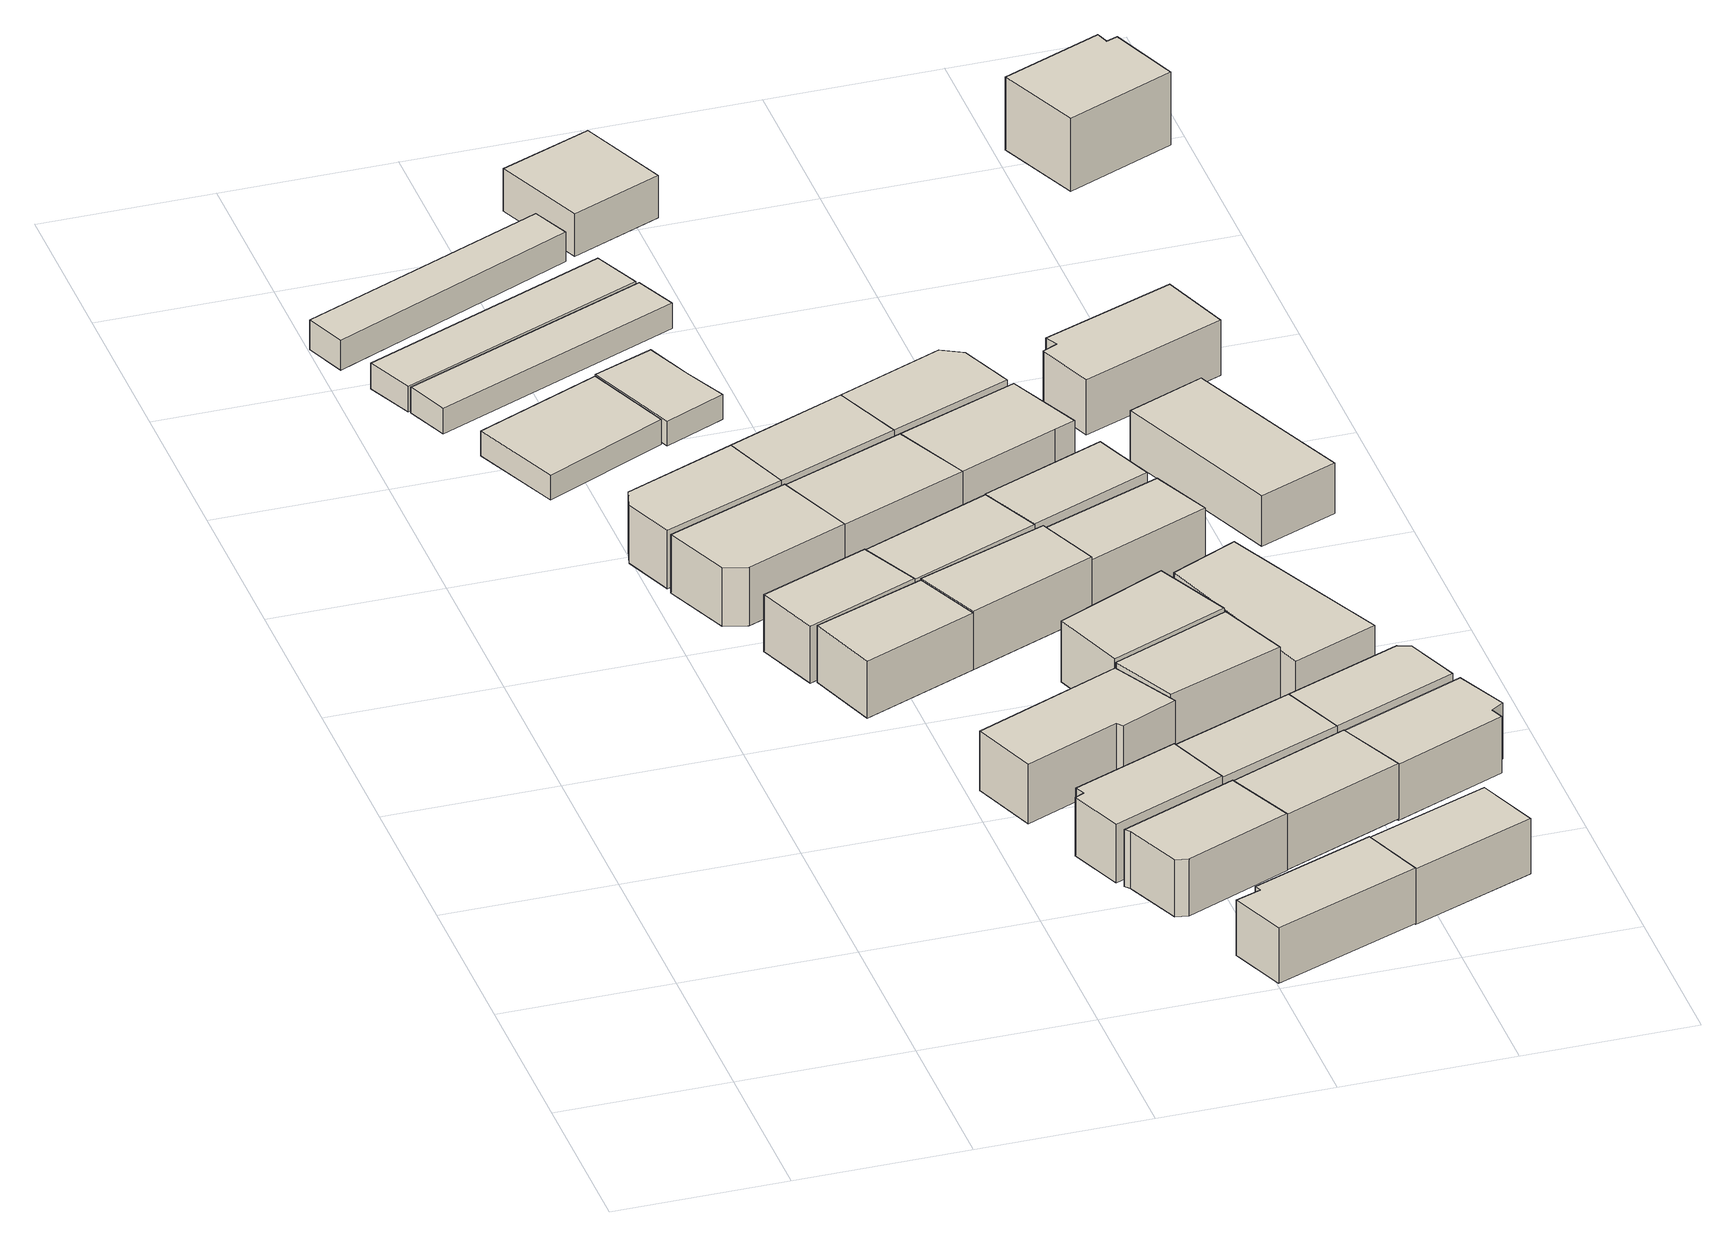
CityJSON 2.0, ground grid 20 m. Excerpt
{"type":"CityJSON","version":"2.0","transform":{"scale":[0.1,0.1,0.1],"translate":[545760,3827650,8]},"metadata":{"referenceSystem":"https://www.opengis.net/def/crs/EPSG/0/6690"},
"CityObjects":{
"building1":{"type":"Building","attributes":{"計測周辺長":54.12,"1/2500図郭":111,"区名":"住吉区","町丁目名称":"山之内５丁目","街区番号":3,"RiverFloodingRiskAttribute.description":"2","RiverFloodingRiskAttribute.rank":"1","RiverFloodingRiskAttribute.depth":0.088,"RiverFloodingRiskAttribute.adminType":"1","RiverFloodingRiskAttribute.scale":"1","RiverFloodingRiskAttribute.duration":2.03,"Height.highReference":"highestRoofEdge","Height.lowReference":"lowestGroundPoint","Height.status":"measured","measuredHeight":3,"class":"3001","usage":"431","storeysAboveGround":1,"BuildingDetailAttribute.buildingRoofEdgeArea":177.17,"BuildingDetailAttribute.buildingStructureType":"601","BuildingDetailAttribute.buildingStructureOrgType":"1","BuildingDetailAttribute.detailedUsage":"1740","BuildingDetailAttribute.groundFloorUsage":"9999","BuildingDetailAttribute.secondFloorUsage":"9999","BuildingDetailAttribute.thirdFloorUsage":"9999","BuildingDetailAttribute.basementFirstUsage":"9999","BuildingDetailAttribute.basementSecondUsage":"9999","BuildingDetailAttribute.specifiedBuildingCoverageRate":80,"BuildingDetailAttribute.surveyYear":"2017-01-01","BuildingIDAttribute.prefecture":"27","BuildingIDAttribute.city":"27120"},"geometry":[{"type":"Solid","lod":"1","boundaries":[[[[0,1,2,3]],[[2,4,5,3]],[[1,6,4,2]],[[0,7,6,1]],[[3,5,7,0]],[[4,6,7,5]]]]}]},
"building2":{"type":"Building","attributes":{"計測周辺長":24.86,"1/2500図郭":111,"区名":"住吉区","町丁目名称":"山之内５丁目","街区番号":3,"RiverFloodingRiskAttribute.description":"2","RiverFloodingRiskAttribute.rank":"1","RiverFloodingRiskAttribute.depth":0.035,"RiverFloodingRiskAttribute.adminType":"1","RiverFloodingRiskAttribute.scale":"1","RiverFloodingRiskAttribute.duration":4,"Height.highReference":"highestRoofEdge","Height.lowReference":"lowestGroundPoint","Height.status":"measured","measuredHeight":7.3,"class":"3001","usage":"411","storeysAboveGround":2,"BuildingDetailAttribute.buildingRoofEdgeArea":33.59,"BuildingDetailAttribute.buildingStructureType":"601","BuildingDetailAttribute.buildingStructureOrgType":"1","BuildingDetailAttribute.detailedUsage":"1120","BuildingDetailAttribute.groundFloorUsage":"9999","BuildingDetailAttribute.secondFloorUsage":"9999","BuildingDetailAttribute.thirdFloorUsage":"9999","BuildingDetailAttribute.basementFirstUsage":"9999","BuildingDetailAttribute.basementSecondUsage":"9999","BuildingDetailAttribute.specifiedBuildingCoverageRate":80,"BuildingDetailAttribute.surveyYear":"2017-01-01","BuildingIDAttribute.prefecture":"27","BuildingIDAttribute.city":"27120"},"geometry":[{"type":"Solid","lod":"1","boundaries":[[[[8,9,10,11,12]],[[11,13,14,12]],[[10,15,13,11]],[[9,16,15,10]],[[8,17,16,9]],[[12,14,17,8]],[[13,15,16,17,14]]]]}]},
"building3":{"type":"Building","attributes":{"計測周辺長":27.92,"1/2500図郭":111,"区名":"住吉区","町丁目名称":"山之内５丁目","街区番号":3,"RiverFloodingRiskAttribute.description":"2","RiverFloodingRiskAttribute.rank":"1","RiverFloodingRiskAttribute.depth":0.235,"RiverFloodingRiskAttribute.adminType":"1","RiverFloodingRiskAttribute.scale":"1","RiverFloodingRiskAttribute.duration":4,"Height.highReference":"highestRoofEdge","Height.lowReference":"lowestGroundPoint","Height.status":"measured","measuredHeight":7.2,"class":"3001","usage":"411","storeysAboveGround":2,"BuildingDetailAttribute.buildingRoofEdgeArea":39.5,"BuildingDetailAttribute.buildingStructureType":"601","BuildingDetailAttribute.buildingStructureOrgType":"1","BuildingDetailAttribute.detailedUsage":"1120","BuildingDetailAttribute.groundFloorUsage":"9999","BuildingDetailAttribute.secondFloorUsage":"9999","BuildingDetailAttribute.thirdFloorUsage":"9999","BuildingDetailAttribute.basementFirstUsage":"9999","BuildingDetailAttribute.basementSecondUsage":"9999","BuildingDetailAttribute.specifiedBuildingCoverageRate":80,"BuildingDetailAttribute.surveyYear":"2017-01-01","BuildingIDAttribute.prefecture":"27","BuildingIDAttribute.city":"27120"},"geometry":[{"type":"Solid","lod":"1","boundaries":[[[[18,19,20,21,22]],[[21,23,24,22]],[[20,25,23,21]],[[19,26,25,20]],[[18,27,26,19]],[[22,24,27,18]],[[23,25,26,27,24]]]]}]},
"building4":{"type":"Building","attributes":{"計測周辺長":23.72,"1/2500図郭":111,"区名":"住吉区","町丁目名称":"山之内５丁目","街区番号":3,"RiverFloodingRiskAttribute.description":"2","RiverFloodingRiskAttribute.rank":"1","RiverFloodingRiskAttribute.depth":0.273,"RiverFloodingRiskAttribute.adminType":"1","RiverFloodingRiskAttribute.scale":"1","RiverFloodingRiskAttribute.duration":4.87,"Height.highReference":"highestRoofEdge","Height.lowReference":"lowestGroundPoint","Height.status":"measured","measuredHeight":7.1,"class":"3001","usage":"411","storeysAboveGround":2,"BuildingDetailAttribute.buildingRoofEdgeArea":31.78,"BuildingDetailAttribute.buildingStructureType":"601","BuildingDetailAttribute.buildingStructureOrgType":"1","BuildingDetailAttribute.detailedUsage":"1120","BuildingDetailAttribute.groundFloorUsage":"9999","BuildingDetailAttribute.secondFloorUsage":"9999","BuildingDetailAttribute.thirdFloorUsage":"9999","BuildingDetailAttribute.basementFirstUsage":"9999","BuildingDetailAttribute.basementSecondUsage":"9999","BuildingDetailAttribute.specifiedBuildingCoverageRate":80,"BuildingDetailAttribute.surveyYear":"2017-01-01","BuildingIDAttribute.prefecture":"27","BuildingIDAttribute.city":"27120"},"geometry":[{"type":"Solid","lod":"1","boundaries":[[[[28,29,30,31]],[[30,32,33,31]],[[29,34,32,30]],[[28,35,34,29]],[[31,33,35,28]],[[32,34,35,33]]]]}]},
"building5":{"type":"Building","attributes":{"計測周辺長":25.65,"1/2500図郭":111,"区名":"住吉区","町丁目名称":"山之内５丁目","街区番号":3,"RiverFloodingRiskAttribute.description":"2","RiverFloodingRiskAttribute.rank":"1","RiverFloodingRiskAttribute.depth":0.173,"RiverFloodingRiskAttribute.adminType":"1","RiverFloodingRiskAttribute.scale":"1","RiverFloodingRiskAttribute.duration":4.87,"Height.highReference":"highestRoofEdge","Height.lowReference":"lowestGroundPoint","Height.status":"measured","measuredHeight":7.1,"class":"3001","usage":"411","storeysAboveGround":2,"BuildingDetailAttribute.buildingRoofEdgeArea":37.12,"BuildingDetailAttribute.buildingStructureType":"601","BuildingDetailAttribute.buildingStructureOrgType":"1","BuildingDetailAttribute.detailedUsage":"1120","BuildingDetailAttribute.groundFloorUsage":"9999","BuildingDetailAttribute.secondFloorUsage":"9999","BuildingDetailAttribute.thirdFloorUsage":"9999","BuildingDetailAttribute.basementFirstUsage":"9999","BuildingDetailAttribute.basementSecondUsage":"9999","BuildingDetailAttribute.specifiedBuildingCoverageRate":80,"BuildingDetailAttribute.surveyYear":"2017-01-01","BuildingIDAttribute.prefecture":"27","BuildingIDAttribute.city":"27120"},"geometry":[{"type":"Solid","lod":"1","boundaries":[[[[36,37,38,39]],[[38,40,41,39]],[[37,42,40,38]],[[36,43,42,37]],[[39,41,43,36]],[[40,42,43,41]]]]}]},
"building6":{"type":"Building","attributes":{"計測周辺長":72.86,"1/2500図郭":111,"区名":"住吉区","町丁目名称":"山之内５丁目","街区番号":3,"RiverFloodingRiskAttribute.description":"2","RiverFloodingRiskAttribute.rank":"1","RiverFloodingRiskAttribute.depth":0.07,"RiverFloodingRiskAttribute.adminType":"1","RiverFloodingRiskAttribute.scale":"1","RiverFloodingRiskAttribute.duration":2.53,"Height.highReference":"highestRoofEdge","Height.lowReference":"lowestGroundPoint","Height.status":"measured","measuredHeight":3.7,"class":"3001","usage":"431","storeysAboveGround":1,"BuildingDetailAttribute.buildingRoofEdgeArea":156.82,"BuildingDetailAttribute.buildingStructureType":"601","BuildingDetailAttribute.buildingStructureOrgType":"1","BuildingDetailAttribute.detailedUsage":"1740","BuildingDetailAttribute.groundFloorUsage":"9999","BuildingDetailAttribute.secondFloorUsage":"9999","BuildingDetailAttribute.thirdFloorUsage":"9999","BuildingDetailAttribute.basementFirstUsage":"9999","BuildingDetailAttribute.basementSecondUsage":"9999","BuildingDetailAttribute.specifiedBuildingCoverageRate":80,"BuildingDetailAttribute.surveyYear":"2017-01-01","BuildingIDAttribute.prefecture":"27","BuildingIDAttribute.city":"27120"},"geometry":[{"type":"Solid","lod":"1","boundaries":[[[[44,45,46,47]],[[46,48,49,47]],[[45,50,48,46]],[[44,51,50,45]],[[47,49,51,44]],[[48,50,51,49]]]]}]},
"building7":{"type":"Building","attributes":{"計測周辺長":86,"1/2500図郭":111,"区名":"住吉区","町丁目名称":"山之内５丁目","街区番号":3,"RiverFloodingRiskAttribute.description":"2","RiverFloodingRiskAttribute.rank":"1","RiverFloodingRiskAttribute.depth":0.07,"RiverFloodingRiskAttribute.adminType":"1","RiverFloodingRiskAttribute.scale":"1","RiverFloodingRiskAttribute.duration":2.53,"Height.highReference":"highestRoofEdge","Height.lowReference":"lowestGroundPoint","Height.status":"measured","measuredHeight":3.2,"class":"3001","usage":"431","storeysAboveGround":1,"BuildingDetailAttribute.buildingRoofEdgeArea":275.14,"BuildingDetailAttribute.buildingStructureType":"601","BuildingDetailAttribute.buildingStructureOrgType":"1","BuildingDetailAttribute.detailedUsage":"1740","BuildingDetailAttribute.groundFloorUsage":"9999","BuildingDetailAttribute.secondFloorUsage":"9999","BuildingDetailAttribute.thirdFloorUsage":"9999","BuildingDetailAttribute.basementFirstUsage":"9999","BuildingDetailAttribute.basementSecondUsage":"9999","BuildingDetailAttribute.specifiedBuildingCoverageRate":80,"BuildingDetailAttribute.surveyYear":"2017-01-01","BuildingIDAttribute.prefecture":"27","BuildingIDAttribute.city":"27120"},"geometry":[{"type":"Solid","lod":"1","boundaries":[[[[52,53,54,55]],[[54,56,57,55]],[[53,58,56,54]],[[52,59,58,53]],[[55,57,59,52]],[[56,58,59,57]]]]}]},
"building8":{"type":"Building","attributes":{"計測周辺長":86,"1/2500図郭":111,"区名":"住吉区","町丁目名称":"山之内５丁目","街区番号":3,"RiverFloodingRiskAttribute.description":"2","RiverFloodingRiskAttribute.rank":"1","RiverFloodingRiskAttribute.depth":0.188,"RiverFloodingRiskAttribute.adminType":"1","RiverFloodingRiskAttribute.scale":"1","RiverFloodingRiskAttribute.duration":2.53,"Height.highReference":"highestRoofEdge","Height.lowReference":"lowestGroundPoint","Height.status":"measured","measuredHeight":3.2,"class":"3001","usage":"431","storeysAboveGround":1,"BuildingDetailAttribute.buildingRoofEdgeArea":275.14,"BuildingDetailAttribute.buildingStructureType":"601","BuildingDetailAttribute.buildingStructureOrgType":"1","BuildingDetailAttribute.detailedUsage":"1740","BuildingDetailAttribute.groundFloorUsage":"9999","BuildingDetailAttribute.secondFloorUsage":"9999","BuildingDetailAttribute.thirdFloorUsage":"9999","BuildingDetailAttribute.basementFirstUsage":"9999","BuildingDetailAttribute.basementSecondUsage":"9999","BuildingDetailAttribute.specifiedBuildingCoverageRate":80,"BuildingDetailAttribute.surveyYear":"2017-01-01","BuildingIDAttribute.prefecture":"27","BuildingIDAttribute.city":"27120"},"geometry":[{"type":"Solid","lod":"1","boundaries":[[[[60,61,62,63]],[[62,64,65,63]],[[61,66,64,62]],[[60,67,66,61]],[[63,65,67,60]],[[64,66,67,65]]]]}]},
"building9":{"type":"Building","attributes":{"計測周辺長":24.12,"1/2500図郭":111,"区名":"住吉区","町丁目名称":"山之内５丁目","街区番号":3,"Height.highReference":"highestRoofEdge","Height.lowReference":"lowestGroundPoint","Height.status":"measured","measuredHeight":7.3,"class":"3001","usage":"411","storeysAboveGround":2,"BuildingDetailAttribute.buildingRoofEdgeArea":32.18,"BuildingDetailAttribute.buildingStructureType":"601","BuildingDetailAttribute.buildingStructureOrgType":"1","BuildingDetailAttribute.detailedUsage":"1120","BuildingDetailAttribute.groundFloorUsage":"9999","BuildingDetailAttribute.secondFloorUsage":"9999","BuildingDetailAttribute.thirdFloorUsage":"9999","BuildingDetailAttribute.basementFirstUsage":"9999","BuildingDetailAttribute.basementSecondUsage":"9999","BuildingDetailAttribute.specifiedBuildingCoverageRate":80,"BuildingDetailAttribute.surveyYear":"2017-01-01","BuildingIDAttribute.prefecture":"27","BuildingIDAttribute.city":"27120"},"geometry":[{"type":"Solid","lod":"1","boundaries":[[[[68,69,70,71,72,73]],[[72,74,75,73]],[[71,76,74,72]],[[70,77,76,71]],[[69,78,77,70]],[[68,79,78,69]],[[73,75,79,68]],[[74,76,77,78,79,75]]]]}]},
"building10":{"type":"Building","attributes":{"計測周辺長":25.43,"1/2500図郭":111,"区名":"住吉区","町丁目名称":"山之内５丁目","街区番号":3,"RiverFloodingRiskAttribute.description":"2","RiverFloodingRiskAttribute.rank":"1","RiverFloodingRiskAttribute.depth":0.189,"RiverFloodingRiskAttribute.adminType":"1","RiverFloodingRiskAttribute.scale":"1","RiverFloodingRiskAttribute.duration":4.97,"Height.highReference":"highestRoofEdge","Height.lowReference":"lowestGroundPoint","Height.status":"measured","measuredHeight":7.1,"class":"3001","usage":"411","storeysAboveGround":2,"BuildingDetailAttribute.buildingRoofEdgeArea":34.87,"BuildingDetailAttribute.buildingStructureType":"601","BuildingDetailAttribute.buildingStructureOrgType":"1","BuildingDetailAttribute.detailedUsage":"1120","BuildingDetailAttribute.groundFloorUsage":"9999","BuildingDetailAttribute.secondFloorUsage":"9999","BuildingDetailAttribute.thirdFloorUsage":"9999","BuildingDetailAttribute.basementFirstUsage":"9999","BuildingDetailAttribute.basementSecondUsage":"9999","BuildingDetailAttribute.specifiedBuildingCoverageRate":80,"BuildingDetailAttribute.surveyYear":"2017-01-01","BuildingIDAttribute.prefecture":"27","BuildingIDAttribute.city":"27120"},"geometry":[{"type":"Solid","lod":"1","boundaries":[[[[80,81,82,83,84,85]],[[84,86,87,85]],[[83,88,86,84]],[[82,89,88,83]],[[81,90,89,82]],[[80,91,90,81]],[[85,87,91,80]],[[86,88,89,90,91,87]]]]}]},
"building11":{"type":"Building","attributes":{"計測周辺長":25.75,"1/2500図郭":111,"区名":"住吉区","町丁目名称":"山之内５丁目","街区番号":3,"RiverFloodingRiskAttribute.description":"2","RiverFloodingRiskAttribute.rank":"1","RiverFloodingRiskAttribute.depth":0.188,"RiverFloodingRiskAttribute.adminType":"1","RiverFloodingRiskAttribute.scale":"1","RiverFloodingRiskAttribute.duration":4.95,"Height.highReference":"highestRoofEdge","Height.lowReference":"lowestGroundPoint","Height.status":"measured","measuredHeight":7.4,"class":"3001","usage":"411","storeysAboveGround":2,"BuildingDetailAttribute.buildingRoofEdgeArea":34.93,"BuildingDetailAttribute.buildingStructureType":"601","BuildingDetailAttribute.buildingStructureOrgType":"1","BuildingDetailAttribute.detailedUsage":"1120","BuildingDetailAttribute.groundFloorUsage":"9999","BuildingDetailAttribute.secondFloorUsage":"9999","BuildingDetailAttribute.thirdFloorUsage":"9999","BuildingDetailAttribute.basementFirstUsage":"9999","BuildingDetailAttribute.basementSecondUsage":"9999","BuildingDetailAttribute.specifiedBuildingCoverageRate":80,"BuildingDetailAttribute.surveyYear":"2017-01-01","BuildingIDAttribute.prefecture":"27","BuildingIDAttribute.city":"27120"},"geometry":[{"type":"Solid","lod":"1","boundaries":[[[[92,93,94,95,96,97]],[[96,98,99,97]],[[95,100,98,96]],[[94,101,100,95]],[[93,102,101,94]],[[92,103,102,93]],[[97,99,103,92]],[[98,100,101,102,103,99]]]]}]},
"building12":{"type":"Building","attributes":{"RiverFloodingRiskAttribute.description":"2","RiverFloodingRiskAttribute.rank":"1","RiverFloodingRiskAttribute.depth":0.006,"RiverFloodingRiskAttribute.adminType":"1","RiverFloodingRiskAttribute.scale":"1","RiverFloodingRiskAttribute.duration":2.03,"Height.highReference":"highestRoofEdge","Height.lowReference":"lowestGroundPoint","Height.status":"measured","measuredHeight":3.1,"class":"3001","usage":"461","storeysAboveGround":9999,"BuildingDetailAttribute.buildingRoofEdgeArea":-9999,"BuildingDetailAttribute.buildingStructureType":"611","BuildingDetailAttribute.buildingStructureOrgType":"9","BuildingDetailAttribute.detailedUsage":"461","BuildingDetailAttribute.groundFloorUsage":"9999","BuildingDetailAttribute.secondFloorUsage":"9999","BuildingDetailAttribute.thirdFloorUsage":"9999","BuildingDetailAttribute.basementFirstUsage":"9999","BuildingDetailAttribute.basementSecondUsage":"9999","BuildingDetailAttribute.specifiedBuildingCoverageRate":80,"BuildingDetailAttribute.surveyYear":"2017-01-01","BuildingIDAttribute.prefecture":"27","BuildingIDAttribute.city":"27120"},"geometry":[{"type":"Solid","lod":"1","boundaries":[[[[104,105,106,107,108]],[[107,109,110,108]],[[106,111,109,107]],[[105,112,111,106]],[[104,113,112,105]],[[108,110,113,104]],[[109,111,112,113,110]]]]}]},
"building13":{"type":"Building","attributes":{"計測周辺長":24.91,"1/2500図郭":111,"区名":"住吉区","町丁目名称":"山之内５丁目","街区番号":3,"Height.highReference":"highestRoofEdge","Height.lowReference":"lowestGroundPoint","Height.status":"measured","measuredHeight":6.9,"class":"3001","usage":"411","storeysAboveGround":2,"BuildingDetailAttribute.buildingRoofEdgeArea":31.82,"BuildingDetailAttribute.buildingStructureType":"601","BuildingDetailAttribute.buildingStructureOrgType":"1","BuildingDetailAttribute.detailedUsage":"1120","BuildingDetailAttribute.groundFloorUsage":"9999","BuildingDetailAttribute.secondFloorUsage":"9999","BuildingDetailAttribute.thirdFloorUsage":"9999","BuildingDetailAttribute.basementFirstUsage":"9999","BuildingDetailAttribute.basementSecondUsage":"9999","BuildingDetailAttribute.specifiedBuildingCoverageRate":80,"BuildingDetailAttribute.surveyYear":"2017-01-01","BuildingIDAttribute.prefecture":"27","BuildingIDAttribute.city":"27120"},"geometry":[{"type":"Solid","lod":"1","boundaries":[[[[114,115,116,117,118,119]],[[118,120,121,119]],[[117,122,120,118]],[[116,123,122,117]],[[115,124,123,116]],[[114,125,124,115]],[[119,121,125,114]],[[120,122,123,124,125,121]]]]}]},
"building14":{"type":"Building","attributes":{"計測周辺長":25.75,"1/2500図郭":111,"区名":"住吉区","町丁目名称":"山之内５丁目","街区番号":3,"RiverFloodingRiskAttribute.description":"2","RiverFloodingRiskAttribute.rank":"1","RiverFloodingRiskAttribute.depth":0.135,"RiverFloodingRiskAttribute.adminType":"1","RiverFloodingRiskAttribute.scale":"1","RiverFloodingRiskAttribute.duration":4,"Height.highReference":"highestRoofEdge","Height.lowReference":"lowestGroundPoint","Height.status":"measured","measuredHeight":7,"class":"3001","usage":"411","storeysAboveGround":2,"BuildingDetailAttribute.buildingRoofEdgeArea":36.62,"BuildingDetailAttribute.buildingStructureType":"601","BuildingDetailAttribute.buildingStructureOrgType":"1","BuildingDetailAttribute.detailedUsage":"1120","BuildingDetailAttribute.groundFloorUsage":"9999","BuildingDetailAttribute.secondFloorUsage":"9999","BuildingDetailAttribute.thirdFloorUsage":"9999","BuildingDetailAttribute.basementFirstUsage":"9999","BuildingDetailAttribute.basementSecondUsage":"9999","BuildingDetailAttribute.specifiedBuildingCoverageRate":80,"BuildingDetailAttribute.surveyYear":"2017-01-01","BuildingIDAttribute.prefecture":"27","BuildingIDAttribute.city":"27120"},"geometry":[{"type":"Solid","lod":"1","boundaries":[[[[126,127,128,129]],[[128,14,130,129]],[[127,17,14,128]],[[126,131,17,127]],[[129,130,131,126]],[[14,17,131,130]]]]}]},
"building15":{"type":"Building","attributes":{"計測周辺長":28.59,"1/2500図郭":111,"区名":"住吉区","町丁目名称":"山之内５丁目","街区番号":3,"RiverFloodingRiskAttribute.description":"2","RiverFloodingRiskAttribute.rank":"1","RiverFloodingRiskAttribute.depth":0.235,"RiverFloodingRiskAttribute.adminType":"1","RiverFloodingRiskAttribute.scale":"1","RiverFloodingRiskAttribute.duration":4,"Height.highReference":"highestRoofEdge","Height.lowReference":"lowestGroundPoint","Height.status":"measured","measuredHeight":6.9,"class":"3001","usage":"411","storeysAboveGround":2,"BuildingDetailAttribute.buildingRoofEdgeArea":43.6,"BuildingDetailAttribute.buildingStructureType":"601","BuildingDetailAttribute.buildingStructureOrgType":"1","BuildingDetailAttribute.detailedUsage":"1120","BuildingDetailAttribute.groundFloorUsage":"9999","BuildingDetailAttribute.secondFloorUsage":"9999","BuildingDetailAttribute.thirdFloorUsage":"9999","BuildingDetailAttribute.basementFirstUsage":"9999","BuildingDetailAttribute.basementSecondUsage":"9999","BuildingDetailAttribute.specifiedBuildingCoverageRate":80,"BuildingDetailAttribute.surveyYear":"2017-01-01","BuildingIDAttribute.prefecture":"27","BuildingIDAttribute.city":"27120"},"geometry":[{"type":"Solid","lod":"1","boundaries":[[[[132,133,134,135]],[[134,136,137,135]],[[133,138,136,134]],[[132,139,138,133]],[[135,137,139,132]],[[136,138,139,137]]]]}]},
"building16":{"type":"Building","attributes":{"計測周辺長":24.99,"1/2500図郭":111,"区名":"住吉区","町丁目名称":"山之内５丁目","街区番号":3,"RiverFloodingRiskAttribute.description":"2","RiverFloodingRiskAttribute.rank":"1","RiverFloodingRiskAttribute.depth":0.173,"RiverFloodingRiskAttribute.adminType":"1","RiverFloodingRiskAttribute.scale":"1","RiverFloodingRiskAttribute.duration":4.87,"Height.highReference":"highestRoofEdge","Height.lowReference":"lowestGroundPoint","Height.status":"measured","measuredHeight":6.8,"class":"3001","usage":"411","storeysAboveGround":2,"BuildingDetailAttribute.buildingRoofEdgeArea":36.41,"BuildingDetailAttribute.buildingStructureType":"601","BuildingDetailAttribute.buildingStructureOrgType":"1","BuildingDetailAttribute.detailedUsage":"1120","BuildingDetailAttribute.groundFloorUsage":"9999","BuildingDetailAttribute.secondFloorUsage":"9999","BuildingDetailAttribute.thirdFloorUsage":"9999","BuildingDetailAttribute.basementFirstUsage":"9999","BuildingDetailAttribute.basementSecondUsage":"9999","BuildingDetailAttribute.specifiedBuildingCoverageRate":80,"BuildingDetailAttribute.surveyYear":"2017-01-01","BuildingIDAttribute.prefecture":"27","BuildingIDAttribute.city":"27120"},"geometry":[{"type":"Solid","lod":"1","boundaries":[[[[140,141,142,143]],[[142,144,145,143]],[[141,146,144,142]],[[140,147,146,141]],[[143,145,147,140]],[[144,146,147,145]]]]}]},
"building17":{"type":"Building","attributes":{"計測周辺長":25.92,"1/2500図郭":111,"区名":"住吉区","町丁目名称":"山之内５丁目","街区番号":3,"RiverFloodingRiskAttribute.description":"2","RiverFloodingRiskAttribute.rank":"1","RiverFloodingRiskAttribute.depth":0.173,"RiverFloodingRiskAttribute.adminType":"1","RiverFloodingRiskAttribute.scale":"1","RiverFloodingRiskAttribute.duration":4.87,"Height.highReference":"highestRoofEdge","Height.lowReference":"lowestGroundPoint","Height.status":"measured","measuredHeight":7.3,"class":"3001","usage":"411","storeysAboveGround":2,"BuildingDetailAttribute.buildingRoofEdgeArea":38.97,"BuildingDetailAttribute.buildingStructureType":"601","BuildingDetailAttribute.buildingStructureOrgType":"1","BuildingDetailAttribute.detailedUsage":"1120","BuildingDetailAttribute.groundFloorUsage":"9999","BuildingDetailAttribute.secondFloorUsage":"9999","BuildingDetailAttribute.thirdFloorUsage":"9999","BuildingDetailAttribute.basementFirstUsage":"9999","BuildingDetailAttribute.basementSecondUsage":"9999","BuildingDetailAttribute.specifiedBuildingCoverageRate":80,"BuildingDetailAttribute.surveyYear":"2017-01-01","BuildingIDAttribute.prefecture":"27","BuildingIDAttribute.city":"27120"},"geometry":[{"type":"Solid","lod":"1","boundaries":[[[[148,36,39,149]],[[39,150,151,149]],[[36,152,150,39]],[[148,153,152,36]],[[149,151,153,148]],[[150,152,153,151]]]]}]},
"building18":{"type":"Building","attributes":{"計測周辺長":25.26,"1/2500図郭":111,"区名":"住吉区","町丁目名称":"山之内５丁目","街区番号":3,"RiverFloodingRiskAttribute.description":"2","RiverFloodingRiskAttribute.rank":"1","RiverFloodingRiskAttribute.depth":0.089,"RiverFloodingRiskAttribute.adminType":"1","RiverFloodingRiskAttribute.scale":"1","RiverFloodingRiskAttribute.duration":4.97,"Height.highReference":"highestRoofEdge","Height.lowReference":"lowestGroundPoint","Height.status":"measured","measuredHeight":6.9,"class":"3001","usage":"411","storeysAboveGround":2,"BuildingDetailAttribute.buildingRoofEdgeArea":36.98,"BuildingDetailAttribute.buildingStructureType":"601","BuildingDetailAttribute.buildingStructureOrgType":"1","BuildingDetailAttribute.detailedUsage":"1120","BuildingDetailAttribute.groundFloorUsage":"9999","BuildingDetailAttribute.secondFloorUsage":"9999","BuildingDetailAttribute.thirdFloorUsage":"9999","BuildingDetailAttribute.basementFirstUsage":"9999","BuildingDetailAttribute.basementSecondUsage":"9999","BuildingDetailAttribute.specifiedBuildingCoverageRate":80,"BuildingDetailAttribute.surveyYear":"2017-01-01","BuildingIDAttribute.prefecture":"27","BuildingIDAttribute.city":"27120"},"geometry":[{"type":"Solid","lod":"1","boundaries":[[[[154,155,156,157]],[[156,158,159,157]],[[155,160,158,156]],[[154,161,160,155]],[[157,159,161,154]],[[158,160,161,159]]]]}]},
"building19":{"type":"Building","attributes":{"計測周辺長":26.04,"1/2500図郭":111,"区名":"住吉区","町丁目名称":"山之内５丁目","街区番号":3,"RiverFloodingRiskAttribute.description":"2","RiverFloodingRiskAttribute.rank":"1","RiverFloodingRiskAttribute.depth":0.189,"RiverFloodingRiskAttribute.adminType":"1","RiverFloodingRiskAttribute.scale":"1","RiverFloodingRiskAttribute.duration":4.97,"Height.highReference":"highestRoofEdge","Height.lowReference":"lowestGroundPoint","Height.status":"measured","measuredHeight":6.9,"class":"3001","usage":"411","storeysAboveGround":2,"BuildingDetailAttribute.buildingRoofEdgeArea":37.97,"BuildingDetailAttribute.buildingStructureType":"601","BuildingDetailAttribute.buildingStructureOrgType":"1","BuildingDetailAttribute.detailedUsage":"1120","BuildingDetailAttribute.groundFloorUsage":"9999","BuildingDetailAttribute.secondFloorUsage":"9999","BuildingDetailAttribute.thirdFloorUsage":"9999","BuildingDetailAttribute.basementFirstUsage":"9999","BuildingDetailAttribute.basementSecondUsage":"9999","BuildingDetailAttribute.specifiedBuildingCoverageRate":80,"BuildingDetailAttribute.surveyYear":"2017-01-01","BuildingIDAttribute.prefecture":"27","BuildingIDAttribute.city":"27120"},"geometry":[{"type":"Solid","lod":"1","boundaries":[[[[162,163,164,165]],[[164,166,167,165]],[[163,168,166,164]],[[162,169,168,163]],[[165,167,169,162]],[[166,168,169,167]]]]}]},
"building20":{"type":"Building","attributes":{"計測周辺長":27.82,"1/2500図郭":111,"区名":"住吉区","町丁目名称":"山之内５丁目","街区番号":3,"RiverFloodingRiskAttribute.description":"2","RiverFloodingRiskAttribute.rank":"1","RiverFloodingRiskAttribute.depth":0.18,"RiverFloodingRiskAttribute.adminType":"1","RiverFloodingRiskAttribute.scale":"1","RiverFloodingRiskAttribute.duration":4.95,"Height.highReference":"highestRoofEdge","Height.lowReference":"lowestGroundPoint","Height.status":"measured","measuredHeight":7.6,"class":"3001","usage":"411","storeysAboveGround":2,"BuildingDetailAttribute.buildingRoofEdgeArea":40.48,"BuildingDetailAttribute.buildingStructureType":"601","BuildingDetailAttribute.buildingStructureOrgType":"1","BuildingDetailAttribute.detailedUsage":"1120","BuildingDetailAttribute.groundFloorUsage":"9999","BuildingDetailAttribute.secondFloorUsage":"9999","BuildingDetailAttribute.thirdFloorUsage":"9999","BuildingDetailAttribute.basementFirstUsage":"9999","BuildingDetailAttribute.basementSecondUsage":"9999","BuildingDetailAttribute.specifiedBuildingCoverageRate":80,"BuildingDetailAttribute.surveyYear":"2017-01-01","BuildingIDAttribute.prefecture":"27","BuildingIDAttribute.city":"27120"},"geometry":[{"type":"Solid","lod":"1","boundaries":[[[[170,171,172,173]],[[172,174,175,173]],[[171,176,174,172]],[[170,177,176,171]],[[173,175,177,170]],[[174,176,177,175]]]]}]},
"building21":{"type":"Building","attributes":{"計測周辺長":26.39,"1/2500図郭":111,"区名":"住吉区","町丁目名称":"山之内５丁目","街区番号":3,"RiverFloodingRiskAttribute.description":"2","RiverFloodingRiskAttribute.rank":"1","RiverFloodingRiskAttribute.depth":0.18,"RiverFloodingRiskAttribute.adminType":"1","RiverFloodingRiskAttribute.scale":"1","RiverFloodingRiskAttribute.duration":4.9,"Height.highReference":"highestRoofEdge","Height.lowReference":"lowestGroundPoint","Height.status":"measured","measuredHeight":7.4,"class":"3001","usage":"411","storeysAboveGround":2,"BuildingDetailAttribute.buildingRoofEdgeArea":38.59,"BuildingDetailAttribute.buildingStructureType":"601","BuildingDetailAttribute.buildingStructureOrgType":"1","BuildingDetailAttribute.detailedUsage":"1120","BuildingDetailAttribute.groundFloorUsage":"9999","BuildingDetailAttribute.secondFloorUsage":"9999","BuildingDetailAttribute.thirdFloorUsage":"9999","BuildingDetailAttribute.basementFirstUsage":"9999","BuildingDetailAttribute.basementSecondUsage":"9999","BuildingDetailAttribute.specifiedBuildingCoverageRate":80,"BuildingDetailAttribute.surveyYear":"2017-01-01","BuildingIDAttribute.prefecture":"27","BuildingIDAttribute.city":"27120"},"geometry":[{"type":"Solid","lod":"1","boundaries":[[[[178,179,180,181]],[[180,182,183,181]],[[179,184,182,180]],[[178,185,184,179]],[[181,183,185,178]],[[182,184,185,183]]]]}]},
"building22":{"type":"Building","attributes":{"計測周辺長":46.04,"1/2500図郭":111,"区名":"住吉区","町丁目名称":"山之内５丁目","街区番号":3,"RiverFloodingRiskAttribute.description":"2","RiverFloodingRiskAttribute.rank":"1","RiverFloodingRiskAttribute.depth":0.1,"RiverFloodingRiskAttribute.adminType":"1","RiverFloodingRiskAttribute.scale":"1","RiverFloodingRiskAttribute.duration":1.02,"Height.highReference":"highestRoofEdge","Height.lowReference":"lowestGroundPoint","Height.status":"measured","measuredHeight":5.3,"class":"3001","usage":"431","storeysAboveGround":1,"BuildingDetailAttribute.buildingRoofEdgeArea":132.47,"BuildingDetailAttribute.buildingStructureType":"610","BuildingDetailAttribute.buildingStructureOrgType":"2","BuildingDetailAttribute.detailedUsage":"1720","BuildingDetailAttribute.groundFloorUsage":"9999","BuildingDetailAttribute.secondFloorUsage":"9999","BuildingDetailAttribute.thirdFloorUsage":"9999","BuildingDetailAttribute.basementFirstUsage":"9999","BuildingDetailAttribute.basementSecondUsage":"9999","BuildingDetailAttribute.specifiedBuildingCoverageRate":80,"BuildingDetailAttribute.surveyYear":"2017-01-01","BuildingIDAttribute.prefecture":"27","BuildingIDAttribute.city":"27120"},"geometry":[{"type":"Solid","lod":"1","boundaries":[[[[186,187,188,189]],[[188,190,191,189]],[[187,192,190,188]],[[186,193,192,187]],[[189,191,193,186]],[[190,192,193,191]]]]}]},
"building23":{"type":"Building","attributes":{"計測周辺長":26.62,"1/2500図郭":111,"区名":"住吉区","町丁目名称":"山之内５丁目","街区番号":3,"RiverFloodingRiskAttribute.description":"2","RiverFloodingRiskAttribute.rank":"1","RiverFloodingRiskAttribute.depth":0.189,"RiverFloodingRiskAttribute.adminType":"1","RiverFloodingRiskAttribute.scale":"1","RiverFloodingRiskAttribute.duration":4.97,"Height.highReference":"highestRoofEdge","Height.lowReference":"lowestGroundPoint","Height.status":"measured","measuredHeight":6.9,"class":"3001","usage":"411","storeysAboveGround":2,"BuildingDetailAttribute.buildingRoofEdgeArea":33.58,"BuildingDetailAttribute.buildingStructureType":"601","BuildingDetailAttribute.buildingStructureOrgType":"1","BuildingDetailAttribute.detailedUsage":"1120","BuildingDetailAttribute.groundFloorUsage":"9999","BuildingDetailAttribute.secondFloorUsage":"9999","BuildingDetailAttribute.thirdFloorUsage":"9999","BuildingDetailAttribute.basementFirstUsage":"9999","BuildingDetailAttribute.basementSecondUsage":"9999","BuildingDetailAttribute.specifiedBuildingCoverageRate":80,"BuildingDetailAttribute.surveyYear":"2017-01-01","BuildingIDAttribute.prefecture":"27","BuildingIDAttribute.city":"27120"},"geometry":[{"type":"Solid","lod":"1","boundaries":[[[[194,195,196,197]],[[196,198,199,197]],[[195,200,198,196]],[[194,201,200,195]],[[197,199,201,194]],[[198,200,201,199]]]]}]},
"building24":{"type":"Building","attributes":{"計測周辺長":25.82,"1/2500図郭":111,"区名":"住吉区","町丁目名称":"山之内５丁目","街区番号":3,"RiverFloodingRiskAttribute.description":"2","RiverFloodingRiskAttribute.rank":"1","RiverFloodingRiskAttribute.depth":0.106,"RiverFloodingRiskAttribute.adminType":"1","RiverFloodingRiskAttribute.scale":"1","RiverFloodingRiskAttribute.duration":2.17,"Height.highReference":"highestRoofEdge","Height.lowReference":"lowestGroundPoint","Height.status":"measured","measuredHeight":7.1,"class":"3001","usage":"411","storeysAboveGround":2,"BuildingDetailAttribute.buildingRoofEdgeArea":38.4,"BuildingDetailAttribute.buildingStructureType":"601","BuildingDetailAttribute.buildingStructureOrgType":"1","BuildingDetailAttribute.detailedUsage":"1120","BuildingDetailAttribute.groundFloorUsage":"9999","BuildingDetailAttribute.secondFloorUsage":"9999","BuildingDetailAttribute.thirdFloorUsage":"9999","BuildingDetailAttribute.basementFirstUsage":"9999","BuildingDetailAttribute.basementSecondUsage":"9999","BuildingDetailAttribute.specifiedBuildingCoverageRate":80,"BuildingDetailAttribute.surveyYear":"2017-01-01","BuildingIDAttribute.prefecture":"27","BuildingIDAttribute.city":"27120"},"geometry":[{"type":"Solid","lod":"1","boundaries":[[[[202,203,204,205,206]],[[205,207,131,206]],[[204,208,207,205]],[[203,209,208,204]],[[202,130,209,203]],[[206,131,130,202]],[[207,208,209,130,131]]]]}]},
"building25":{"type":"Building","attributes":{"計測周辺長":28.71,"1/2500図郭":111,"区名":"住吉区","町丁目名称":"山之内５丁目","街区番号":3,"RiverFloodingRiskAttribute.description":"2","RiverFloodingRiskAttribute.rank":"1","RiverFloodingRiskAttribute.depth":0.235,"RiverFloodingRiskAttribute.adminType":"1","RiverFloodingRiskAttribute.scale":"1","RiverFloodingRiskAttribute.duration":4,"Height.highReference":"highestRoofEdge","Height.lowReference":"lowestGroundPoint","Height.status":"measured","measuredHeight":7,"class":"3001","usage":"411","storeysAboveGround":2,"BuildingDetailAttribute.buildingRoofEdgeArea":45.32,"BuildingDetailAttribute.buildingStructureType":"601","BuildingDetailAttribute.buildingStructureOrgType":"1","BuildingDetailAttribute.detailedUsage":"1120","BuildingDetailAttribute.groundFloorUsage":"9999","BuildingDetailAttribute.secondFloorUsage":"9999","BuildingDetailAttribute.thirdFloorUsage":"9999","BuildingDetailAttribute.basementFirstUsage":"9999","BuildingDetailAttribute.basementSecondUsage":"9999","BuildingDetailAttribute.specifiedBuildingCoverageRate":80,"BuildingDetailAttribute.surveyYear":"2017-01-01","BuildingIDAttribute.prefecture":"27","BuildingIDAttribute.city":"27120"},"geometry":[{"type":"Solid","lod":"1","boundaries":[[[[210,211,212,213,214]],[[213,215,139,214]],[[212,216,215,213]],[[211,217,216,212]],[[210,137,217,211]],[[214,139,137,210]],[[215,216,217,137,139]]]]}]},
"building26":{"type":"Building","attributes":{"計測周辺長":24.07,"1/2500図郭":111,"区名":"住吉区","町丁目名称":"山之内５丁目","街区番号":3,"RiverFloodingRiskAttribute.description":"2","RiverFloodingRiskAttribute.rank":"1","RiverFloodingRiskAttribute.depth":0.456,"RiverFloodingRiskAttribute.adminType":"1","RiverFloodingRiskAttribute.scale":"1","RiverFloodingRiskAttribute.duration":4.25,"Height.highReference":"highestRoofEdge","Height.lowReference":"lowestGroundPoint","Height.status":"measured","measuredHeight":7.2,"class":"3001","usage":"411","storeysAboveGround":2,"BuildingDetailAttribute.buildingRoofEdgeArea":33.12,"BuildingDetailAttribute.buildingStructureType":"601","BuildingDetailAttribute.buildingStructureOrgType":"1","BuildingDetailAttribute.detailedUsage":"1120","BuildingDetailAttribute.groundFloorUsage":"9999","BuildingDetailAttribute.secondFloorUsage":"9999","BuildingDetailAttribute.thirdFloorUsage":"9999","BuildingDetailAttribute.basementFirstUsage":"9999","BuildingDetailAttribute.basementSecondUsage":"9999","BuildingDetailAttribute.specifiedBuildingCoverageRate":80,"BuildingDetailAttribute.surveyYear":"2017-01-01","BuildingIDAttribute.prefecture":"27","BuildingIDAttribute.city":"27120"},"geometry":[{"type":"Solid","lod":"1","boundaries":[[[[218,219,220,221]],[[220,222,223,221]],[[219,224,222,220]],[[218,225,224,219]],[[221,223,225,218]],[[222,224,225,223]]]]}]},
"building27":{"type":"Building","attributes":{"計測周辺長":23.64,"1/2500図郭":111,"区名":"住吉区","町丁目名称":"山之内５丁目","街区番号":3,"RiverFloodingRiskAttribute.description":"2","RiverFloodingRiskAttribute.rank":"1","RiverFloodingRiskAttribute.depth":0.471,"RiverFloodingRiskAttribute.adminType":"1","RiverFloodingRiskAttribute.scale":"1","RiverFloodingRiskAttribute.duration":4.85,"Height.highReference":"highestRoofEdge","Height.lowReference":"lowestGroundPoint","Height.status":"measured","measuredHeight":7.1,"class":"3001","usage":"411","storeysAboveGround":2,"BuildingDetailAttribute.buildingRoofEdgeArea":30.87,"BuildingDetailAttribute.buildingStructureType":"601","BuildingDetailAttribute.buildingStructureOrgType":"1","BuildingDetailAttribute.detailedUsage":"1120","BuildingDetailAttribute.groundFloorUsage":"9999","BuildingDetailAttribute.secondFloorUsage":"9999","BuildingDetailAttribute.thirdFloorUsage":"9999","BuildingDetailAttribute.basementFirstUsage":"9999","BuildingDetailAttribute.basementSecondUsage":"9999","BuildingDetailAttribute.specifiedBuildingCoverageRate":80,"BuildingDetailAttribute.surveyYear":"2017-01-01","BuildingIDAttribute.prefecture":"27","BuildingIDAttribute.city":"27120"},"geometry":[{"type":"Solid","lod":"1","boundaries":[[[[226,227,228,229]],[[228,230,231,229]],[[227,232,230,228]],[[226,233,232,227]],[[229,231,233,226]],[[230,232,233,231]]]]}]},
"building28":{"type":"Building","attributes":{"計測周辺長":24.52,"1/2500図郭":111,"区名":"住吉区","町丁目名称":"山之内５丁目","街区番号":3,"RiverFloodingRiskAttribute.description":"2","RiverFloodingRiskAttribute.rank":"1","RiverFloodingRiskAttribute.depth":0.38,"RiverFloodingRiskAttribute.adminType":"1","RiverFloodingRiskAttribute.scale":"1","RiverFloodingRiskAttribute.duration":4.9,"Height.highReference":"highestRoofEdge","Height.lowReference":"lowestGroundPoint","Height.status":"measured","measuredHeight":7.3,"class":"3001","usage":"411","storeysAboveGround":2,"BuildingDetailAttribute.buildingRoofEdgeArea":34.08,"BuildingDetailAttribute.buildingStructureType":"601","BuildingDetailAttribute.buildingStructureOrgType":"1","BuildingDetailAttribute.detailedUsage":"1120","BuildingDetailAttribute.groundFloorUsage":"9999","BuildingDetailAttribute.secondFloorUsage":"9999","BuildingDetailAttribute.thirdFloorUsage":"9999","BuildingDetailAttribute.basementFirstUsage":"9999","BuildingDetailAttribute.basementSecondUsage":"9999","BuildingDetailAttribute.specifiedBuildingCoverageRate":80,"BuildingDetailAttribute.surveyYear":"2017-01-01","BuildingIDAttribute.prefecture":"27","BuildingIDAttribute.city":"27120"},"geometry":[{"type":"Solid","lod":"1","boundaries":[[[[234,235,236,237,238]],[[237,239,161,238]],[[236,240,239,237]],[[235,241,240,236]],[[234,159,241,235]],[[238,161,159,234]],[[239,240,241,159,161]]]]}]},
"building29":{"type":"Building","attributes":{"計測周辺長":25.31,"1/2500図郭":111,"区名":"住吉区","町丁目名称":"山之内５丁目","街区番号":3,"RiverFloodingRiskAttribute.description":"2","RiverFloodingRiskAttribute.rank":"1","RiverFloodingRiskAttribute.depth":0.389,"RiverFloodingRiskAttribute.adminType":"1","RiverFloodingRiskAttribute.scale":"1","RiverFloodingRiskAttribute.duration":4.97,"Height.highReference":"highestRoofEdge","Height.lowReference":"lowestGroundPoint","Height.status":"measured","measuredHeight":7,"class":"3001","usage":"411","storeysAboveGround":2,"BuildingDetailAttribute.buildingRoofEdgeArea":35,"BuildingDetailAttribute.buildingStructureType":"601","BuildingDetailAttribute.buildingStructureOrgType":"1","BuildingDetailAttribute.detailedUsage":"1120","BuildingDetailAttribute.groundFloorUsage":"9999","BuildingDetailAttribute.secondFloorUsage":"9999","BuildingDetailAttribute.thirdFloorUsage":"9999","BuildingDetailAttribute.basementFirstUsage":"9999","BuildingDetailAttribute.basementSecondUsage":"9999","BuildingDetailAttribute.specifiedBuildingCoverageRate":80,"BuildingDetailAttribute.surveyYear":"2017-01-01","BuildingIDAttribute.prefecture":"27","BuildingIDAttribute.city":"27120"},"geometry":[{"type":"Solid","lod":"1","boundaries":[[[[242,243,244,245,246,247]],[[246,248,249,247]],[[245,250,248,246]],[[244,251,250,245]],[[243,252,251,244]],[[242,253,252,243]],[[247,249,253,242]],[[248,250,251,252,253,249]]]]}]},
"building30":{"type":"Building","attributes":{"計測周辺長":28.81,"1/2500図郭":111,"区名":"住吉区","町丁目名称":"山之内５丁目","街区番号":3,"RiverFloodingRiskAttribute.description":"2","RiverFloodingRiskAttribute.rank":"2","RiverFloodingRiskAttribute.depth":0.88,"RiverFloodingRiskAttribute.adminType":"1","RiverFloodingRiskAttribute.scale":"1","RiverFloodingRiskAttribute.duration":4.9,"Height.highReference":"highestRoofEdge","Height.lowReference":"lowestGroundPoint","Height.status":"measured","measuredHeight":6.9,"class":"3001","usage":"411","storeysAboveGround":2,"BuildingDetailAttribute.buildingRoofEdgeArea":40.39,"BuildingDetailAttribute.buildingStructureType":"601","BuildingDetailAttribute.buildingStructureOrgType":"1","BuildingDetailAttribute.detailedUsage":"1120","BuildingDetailAttribute.groundFloorUsage":"9999","BuildingDetailAttribute.secondFloorUsage":"9999","BuildingDetailAttribute.thirdFloorUsage":"9999","BuildingDetailAttribute.basementFirstUsage":"9999","BuildingDetailAttribute.basementSecondUsage":"9999","BuildingDetailAttribute.specifiedBuildingCoverageRate":80,"BuildingDetailAttribute.surveyYear":"2017-01-01","BuildingIDAttribute.prefecture":"27","BuildingIDAttribute.city":"27120"},"geometry":[{"type":"Solid","lod":"1","boundaries":[[[[254,255,256,257]],[[256,258,259,257]],[[255,260,258,256]],[[254,261,260,255]],[[257,259,261,254]],[[258,260,261,259]]]]}]},
"building31":{"type":"Building","attributes":{"計測周辺長":27.88,"1/2500図郭":111,"区名":"住吉区","町丁目名称":"山之内５丁目","街区番号":3,"RiverFloodingRiskAttribute.description":"2","RiverFloodingRiskAttribute.rank":"1","RiverFloodingRiskAttribute.depth":0.356,"RiverFloodingRiskAttribute.adminType":"1","RiverFloodingRiskAttribute.scale":"1","RiverFloodingRiskAttribute.duration":4.25,"Height.highReference":"highestRoofEdge","Height.lowReference":"lowestGroundPoint","Height.status":"measured","measuredHeight":6.3,"class":"3001","usage":"411","storeysAboveGround":2,"BuildingDetailAttribute.buildingRoofEdgeArea":39.85,"BuildingDetailAttribute.buildingStructureType":"601","BuildingDetailAttribute.buildingStructureOrgType":"1","BuildingDetailAttribute.detailedUsage":"1120","BuildingDetailAttribute.groundFloorUsage":"9999","BuildingDetailAttribute.secondFloorUsage":"9999","BuildingDetailAttribute.thirdFloorUsage":"9999","BuildingDetailAttribute.basementFirstUsage":"9999","BuildingDetailAttribute.basementSecondUsage":"9999","BuildingDetailAttribute.specifiedBuildingCoverageRate":80,"BuildingDetailAttribute.surveyYear":"2017-01-01","BuildingIDAttribute.prefecture":"27","BuildingIDAttribute.city":"27120"},"geometry":[{"type":"Solid","lod":"1","boundaries":[[[[262,263,264,265]],[[264,266,267,265]],[[263,268,266,264]],[[262,269,268,263]],[[265,267,269,262]],[[266,268,269,267]]]]}]},
"building32":{"type":"Building","attributes":{"計測周辺長":25.44,"1/2500図郭":111,"区名":"住吉区","町丁目名称":"山之内５丁目","街区番号":3,"RiverFloodingRiskAttribute.description":"2","RiverFloodingRiskAttribute.rank":"1","RiverFloodingRiskAttribute.depth":0.027,"RiverFloodingRiskAttribute.adminType":"1","RiverFloodingRiskAttribute.scale":"1","RiverFloodingRiskAttribute.duration":1.65,"Height.highReference":"highestRoofEdge","Height.lowReference":"lowestGroundPoint","Height.status":"measured","measuredHeight":6.9,"class":"3001","usage":"411","storeysAboveGround":2,"BuildingDetailAttribute.buildingRoofEdgeArea":34.42,"BuildingDetailAttribute.buildingStructureType":"601","BuildingDetailAttribute.buildingStructureOrgType":"1","BuildingDetailAttribute.detailedUsage":"1120","BuildingDetailAttribute.groundFloorUsage":"9999","BuildingDetailAttribute.secondFloorUsage":"9999","BuildingDetailAttribute.thirdFloorUsage":"9999","BuildingDetailAttribute.basementFirstUsage":"9999","BuildingDetailAttribute.basementSecondUsage":"9999","BuildingDetailAttribute.specifiedBuildingCoverageRate":80,"BuildingDetailAttribute.surveyYear":"2017-01-01","BuildingIDAttribute.prefecture":"27","BuildingIDAttribute.city":"27120"},"geometry":[{"type":"Solid","lod":"1","boundaries":[[[[270,271,272,273,274,275]],[[274,276,277,275]],[[273,278,276,274]],[[272,279,278,273]],[[271,280,279,272]],[[270,281,280,271]],[[275,277,281,270]],[[276,278,279,280,281,277]]]]}]},
"building33":{"type":"Building","attributes":{"計測周辺長":48.8,"1/2500図郭":111,"区名":"住吉区","町丁目名称":"山之内５丁目","街区番号":3,"RiverFloodingRiskAttribute.description":"2","RiverFloodingRiskAttribute.rank":"1","RiverFloodingRiskAttribute.depth":0.105,"RiverFloodingRiskAttribute.adminType":"1","RiverFloodingRiskAttribute.scale":"1","RiverFloodingRiskAttribute.duration":0,"Height.highReference":"highestRoofEdge","Height.lowReference":"lowestGroundPoint","Height.status":"measured","measuredHeight":9.1,"class":"3001","usage":"411","storeysAboveGround":2,"BuildingDetailAttribute.buildingRoofEdgeArea":143.41,"BuildingDetailAttribute.buildingStructureType":"610","BuildingDetailAttribute.buildingStructureOrgType":"2","BuildingDetailAttribute.detailedUsage":"1110","BuildingDetailAttribute.groundFloorUsage":"9999","BuildingDetailAttribute.secondFloorUsage":"9999","BuildingDetailAttribute.thirdFloorUsage":"9999","BuildingDetailAttribute.basementFirstUsage":"9999","BuildingDetailAttribute.basementSecondUsage":"9999","BuildingDetailAttribute.specifiedBuildingCoverageRate":80,"BuildingDetailAttribute.surveyYear":"2017-01-01","BuildingIDAttribute.prefecture":"27","BuildingIDAttribute.city":"27120"},"geometry":[{"type":"Solid","lod":"1","boundaries":[[[[282,283,284,285,286,287]],[[286,288,289,287]],[[285,290,288,286]],[[284,291,290,285]],[[283,292,291,284]],[[282,293,292,283]],[[287,289,293,282]],[[288,290,291,292,293,289]]]]}]}
},
"vertices":[
[296,1190,10],[153,1122,10],[109,1226,10],[255,1291,10],[109,1226,41],[255,1291,41],[153,1122,41],[296,1190,41],
[362,981,8],[219,925,8],[196,984,8],[202,1008,8],[332,1062,8],[202,1008,81],[332,1062,81],[196,984,81],[219,925,81],[362,981,81],
[401,884,6],[280,834,6],[253,841,6],[221,919,6],[364,976,6],[221,919,79],[364,976,79],[253,841,79],[280,834,79],[401,884,79],
[439,761,8],[307,706,8],[279,779,8],[406,831,8],[279,779,79],[406,831,79],[307,706,79],[439,761,79],
[477,678,9],[343,622,9],[314,704,9],[444,755,9],[314,704,80],[444,755,80],[343,622,80],[477,678,80],
[2,1483,5],[290,1608,5],[309,1564,5],[21,1435,5],[309,1564,42],[21,1435,42],[290,1608,42],[2,1483,42],
[39,1387,8],[327,1509,8],[351,1454,8],[63,1332,8],[351,1454,40],[63,1332,40],[327,1509,40],[39,1387,40],
[64,1327,10],[353,1448,10],[374,1400,10],[84,1278,10],[374,1400,42],[84,1278,42],[353,1448,42],[64,1327,42],
[631,299,7],[497,243,7],[472,306,7],[483,311,7],[478,323,7],[602,374,7],[478,323,80],[602,374,80],[483,311,80],[472,306,80],[497,243,80],[631,299,80],
[674,209,9],[550,156,9],[535,159,9],[507,226,9],[502,231,9],[639,288,9],[502,231,80],[639,288,80],[507,226,80],[535,159,80],[550,156,80],[674,209,80],
[414,455,8],[586,529,8],[627,450,8],[560,419,8],[555,426,8],[443,378,8],[555,426,82],[443,378,82],[560,419,82],[627,450,82],[586,529,82],[414,455,82],
[325,1319,12],[348,1264,12],[371,1214,12],[300,1182,12],[255,1291,12],[300,1182,43],[255,1291,43],[371,1214,43],[348,1264,43],[325,1319,43],
[599,1,11],[573,66,11],[603,77,11],[600,85,11],[743,141,11],[771,68,11],[743,141,80],[771,68,80],[600,85,80],[603,77,80],[573,66,80],[599,1,80],
[504,1038,11],[362,981,11],[332,1062,11],[471,1120,11],[471,1120,81],[504,1038,81],
[550,945,9],[401,884,9],[364,976,9],[509,1034,9],[364,976,78],[509,1034,78],[401,884,78],[550,945,78],
[591,824,10],[439,761,10],[406,831,10],[559,895,10],[406,831,78],[559,895,78],[439,761,78],[591,824,78],
[627,741,9],[597,814,9],[444,755,82],[597,814,82],[477,678,82],[627,741,82],
[776,358,9],[631,299,9],[602,374,9],[746,432,9],[602,374,78],[746,432,78],[631,299,78],[776,358,78],
[815,268,10],[674,209,10],[639,288,10],[780,347,10],[639,288,79],[780,347,79],[674,209,79],[815,268,79],
[560,634,5],[689,695,5],[730,606,5],[591,547,5],[730,606,81],[591,547,81],[689,695,81],[560,634,81],
[591,542,6],[730,601,6],[764,518,6],[627,465,6],[764,518,80],[627,465,80],[730,601,80],[591,542,80],
[273,1668,11],[380,1712,11],[424,1607,11],[318,1562,11],[424,1607,64],[318,1562,64],[380,1712,64],[273,1668,64],
[887,197,10],[915,125,10],[771,68,10],[743,141,10],[771,68,79],[743,141,79],[915,125,79],[887,197,79],
[471,1120,10],[595,1172,10],[620,1159,10],[646,1095,10],[504,1038,10],[646,1095,81],[620,1159,81],[595,1172,81],
[509,1034,8],[652,1091,8],[691,1003,8],[666,993,8],[550,945,8],[666,993,78],[691,1003,78],[652,1091,78],
[559,895,7],[704,955,7],[733,883,7],[591,824,7],[733,883,79],[591,824,79],[704,955,79],[559,895,79],
[597,814,7],[740,871,7],[771,801,7],[627,741,7],[771,801,78],[627,741,78],[740,871,78],[597,814,78],
[746,432,5],[882,487,5],[897,482,5],[922,418,5],[776,358,5],[922,418,78],[897,482,78],[882,487,78],
[780,347,8],[927,408,8],[955,348,8],[940,338,8],[946,323,8],[815,268,8],[946,323,78],[815,268,78],[940,338,78],[955,348,78],[927,408,78],[780,347,78],
[704,698,5],[782,736,5],[874,537,5],[774,496,5],[874,537,74],[774,496,74],[782,736,74],[704,698,74],
[756,1016,7],[846,1054,7],[930,855,7],[838,817,7],[930,855,70],[838,817,70],[846,1054,70],[756,1016,70],
[726,1073,10],[700,1140,10],[717,1148,10],[710,1163,10],[865,1223,10],[895,1141,10],[865,1223,79],[895,1141,79],[710,1163,79],[717,1148,79],[700,1140,79],[726,1073,79],
[810,1621,12],[927,1670,12],[932,1655,12],[945,1660,12],[978,1578,12],[851,1524,12],[978,1578,103],[851,1524,103],[945,1660,103],[932,1655,103],[927,1670,103],[810,1621,103]
]}
